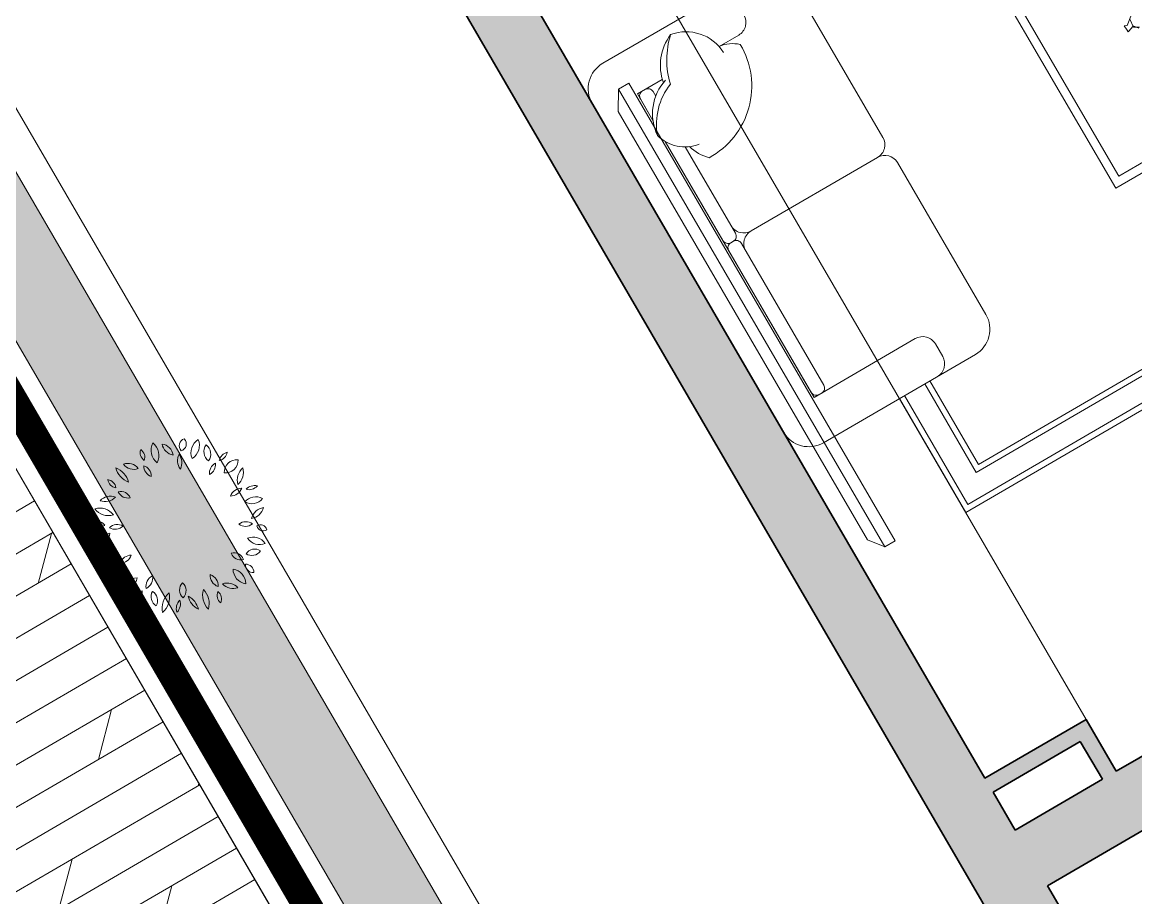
# Model space of a CAD drawing. Header units: millimetres. Extents: x 567980 to 569372, y 2065777 to 2066674.
# Drawn here: x 568807.312 to 568811.116, y 2066260.017 to 2066263.009 of the extents above; entities that cross this region are included whole.
import ezdxf

# ---------------------------------------------------------------- set-up
doc = ezdxf.new("R2010")
doc.units = ezdxf.units.MM
doc.linetypes.add('CENTER', pattern=[3, 1.5, -0.5, 0.5, -0.5])
doc.linetypes.add('HIDDEN', pattern=[0.75, 0.5, -0.25])
for name, color, linetype, lineweight in [('A-DIM', 251, 'Continuous', 15), ('A-HATCH', 251, 'Continuous', 5), ('A-TUONG', 255, 'Continuous', 35), ('boDnv', 54, 'Continuous', 25), ('E- RANH GIOI', 1, 'CENTER', 13), ('E- THAY', 9, 'Continuous', 20), ('E-Manh', 251, 'Continuous', 13), ('E-NoiThat', 32, 'Continuous', 9), ('i_Cay', 114, 'Continuous', 13), ('i_Hatch', 250, 'Continuous', 13), ('i_ThietBi', 32, 'Continuous', 13), ('LD-KHUAT', 33, 'HIDDEN', 9), ('LD-THAY', 9, 'Continuous', 13)]:
    doc.layers.add(name, color=color, linetype=linetype, lineweight=lineweight)
doc.layers.add('ChiaLo', color=128, linetype='CENTER')
doc.layers.add('loKBT', color=42, linetype='Continuous')

# ---------------------------------------------------------------- blocks, each defined once
blk = doc.blocks.new('NEN')
at = {"layer": 'ChiaLo', "ltscale": 5}
blk.add_lwpolyline([(126.3103, -138.3579), (106.1951, -103.7837)], dxfattribs=at)
at = {"layer": 'loKBT'}
for points in [[(116.9995, -97.4977), (106.1951, -103.7837), (116.2527, -121.0708), (127.0571, -114.7848)], [(106.1951, -103.7837), (98.5347, -108.2404), (96.4495, -115.2267), (103.1772, -128.6781), (116.2527, -121.0708)]]:
    blk.add_lwpolyline(points, close=True, dxfattribs=at)
blk = doc.blocks.new('MBT1 BT3')
at = {"layer": 'i_Hatch', "transparency": 33554687}
h = blk.add_hatch(dxfattribs=at)
h.set_pattern_fill('DOLMIT', color=256, scale=500)
h.set_pattern_definition([(0, (-123940173.1, 101888489.62), (0, 125), []), (45, (-123940173.1, 101888489.62), (-249.9999996, 249.9999996), [176.7766953, -353.5533906])])
h.paths.add_polyline_path([(7072559.9, 932566.5), (7074450.1, 932566.5), (7074450.1, 937675.8), (7072559.9, 937675.8)])
at = {"layer": 'E- RANH GIOI', "ltscale": 0.05, "const_width": 100}
blk.add_lwpolyline([(7087607.2, 947515.8), (7072449.9, 947515.8), (7072449.9, 927515.8), (7081342.3, 927515.8), (7086657.9, 932505.8)], close=True, dxfattribs=at)
at = {"layer": 'E- THAY'}
blk.add_line((7072559.9, 947405.8), (7072559.9, 927735.8), dxfattribs=at)
blk.add_lwpolyline([(7087607.2, 947515.8), (7072449.9, 947515.8), (7072449.9, 927515.8), (7081342.3, 927515.8), (7086657.9, 932505.8)], close=True, dxfattribs=at)
blk.add_lwpolyline([(7074450.8, 932566.5), (7072559.9, 932566.5), (7072559.9, 937675.8), (7074450.1, 937675.8), (7074450.1, 932401.5)], dxfattribs=at)
blk = doc.blocks.new('BT-02')
at = {"layer": 'loKBT'}
for points in [[(7630060.1, 979879), (7630060.1, 959879), (7614932.7, 959879), (7615882, 974889), (7621197.6, 979879), (7630060.1, 979879)], [(7642560.1, 959879), (7642560.1, 979879), (7630060.1, 979879), (7630060.1, 959879), (7642560.1, 959879)]]:
    blk.add_lwpolyline(points, dxfattribs=at)
for points in [[(7642560.1, 979879), (7630060.1, 979879), (7630060.1, 959879), (7642560.1, 959879)], [(7630060.1, 959879), (7642560.1, 959879), (7642560.1, 979879), (7630060.1, 979879)]]:
    blk.add_lwpolyline(points, close=True, dxfattribs=at)
blk = doc.blocks.new('tv')
at = {"layer": 'i_ThietBi'}
for points in [[(-124298533.7, 101887768.1), (-124300227.4, 101887768.1), (-124300277.4, 101887728.1), (-124298468.4, 101887728.1)], [(-124298468.4, 101887688.1), (-124300277.4, 101887688.1), (-124300277.4, 101887728.1), (-124298468.4, 101887728.1)]]:
    blk.add_lwpolyline(points, close=True, dxfattribs=at)
blk = doc.blocks.new('sf2')
at = {"layer": 'E-NoiThat'}
for p, q in [((-123894508.9, 101809394), (-123894508.9, 101808394)), ((-123894538.9, 101809364), (-123894538.9, 101808424)), ((-123894849, 101808875.6), (-123894822.9, 101808854.8)), ((-123894840.8, 101808868.6), (-123894837.6, 101808838.7)), ((-123894822.9, 101808854.8), (-123894813.1, 101808859.4)), ((-123894813.1, 101808859.4), (-123894814.8, 101808841)), ((-123894837.6, 101808838.7), (-123894855.5, 101808828.3)), ((-123894839.2, 101808843.3), (-123894852.2, 101808827.1)), ((-123894831.1, 101808839.8), (-123894839.2, 101808843.3)), ((-123894814.8, 101808834.1), (-123894831.1, 101808839.8)), ((-123894814.8, 101808841), (-123894814.8, 101808834.1)), ((-123894508.9, 101808394), (-123895508.9, 101808394)), ((-123894538.9, 101808424), (-123895478.9, 101808424)), ((-123893628.9, 101807814), (-123893628.9, 101808144)), ((-123893608.9, 101807794), (-123893608.9, 101808144)), ((-123893528.9, 101807714), (-123893528.9, 101808144)), ((-123893508.9, 101808144), (-123893508.9, 101807694)), ((-123893508.9, 101807694), (-123893508.9, 101808144)), ((-123896408.9, 101807794), (-123893608.9, 101807794)), ((-123896388.9, 101807814), (-123893628.9, 101807814)), ((-123896488.9, 101807714), (-123893528.9, 101807714)), ((-123896508.9, 101807694), (-123893508.9, 101807694))]:
    blk.add_line(p, q, dxfattribs=at)
for points in [[(-123893808.9, 101809644, 0.414214), (-123893908.9, 101809544), (-123893908.9, 101808944, 0.414214), (-123893858.9, 101808894, 0.404778), (-123893908.9, 101808844), (-123893908.9, 101808244, 0.414214), (-123893808.9, 101808144), (-123893208.9, 101808144, 0.414214), (-123893108.9, 101808244), (-123893108.9, 101809544, 0.414214), (-123893208.9, 101809644)], [(-123893258.9, 101808314), (-123893258.9, 101808874, 0.414214), (-123893278.9, 101808894), (-123893288.9, 101808894, 0.414214), (-123893308.9, 101808874), (-123893308.9, 101808314, 0.414214), (-123893288.9, 101808294), (-123893278.9, 101808294, 0.414214)]]:
    blk.add_lwpolyline(points, format="xyb", close=True, dxfattribs=at)
for points in [[(-123893581.4, 101809494), (-123893658.9, 101809494, -0.414214), (-123893708.9, 101809544), (-123893708.9, 101809594, -0.414214), (-123893658.9, 101809644)], [(-123893584.4, 101809468.9, -0.356772), (-123893458.4, 101809612.2, -0.249542), (-123893354.5, 101809482.4, 9.61688)], [(-123893458.4, 101809612.2, -0.14773), (-123893372.5, 101809466, -0.213343), (-123893246.4, 101809337.1, -0.178662)], [(-123893581.4, 101809494.1, 0.165541), (-123893647.4, 101809463.2, 0.425989), (-123893361, 101809182.4, 0.121523), (-123893321.5, 101809249, -7.115464)], [(-123893365.6, 101809486.2, -0.306663), (-123893246.4, 101809337.1, -0.30633), (-123893355.3, 101809239.7, 0.872847)], [(-123893308.9, 101809455.8), (-123893308.9, 101809474, -0.414214), (-123893288.9, 101809494), (-123893278.9, 101809494, -0.414214), (-123893258.9, 101809474)], [(-123893258.9, 101809474), (-123893258.9, 101809388.8, -0.414214)], [(-123893258.9, 101809305.6), (-123893258.9, 101808294), (-123893658.9, 101808294, 0.414214), (-123893708.9, 101808244), (-123893708.9, 101808194, 0.414214), (-123893658.9, 101808144)], [(-123893258.9, 101809305.6), (-123893258.9, 101808294), (-123893658.9, 101808294, 0.414214), (-123893708.9, 101808244), (-123893708.9, 101808194, 0.414214), (-123893658.9, 101808144)], [(-123893258.9, 101809305.6), (-123893258.9, 101808914, -0.414214), (-123893278.9, 101808894), (-123893288.9, 101808894, -0.414214), (-123893308.9, 101808914), (-123893308.9, 101809255.3, -0.414214)], [(-123893358.9, 101808894, 0.414214), (-123893308.9, 101808944, -1)], [(-123893358.9, 101808894, -0.414214), (-123893308.9, 101808844, 1)]]:
    blk.add_lwpolyline(points, format="xyb", dxfattribs=at)
for points in [[(-123893357.1, 101809494), (-123893258.9, 101809494), (-123893258.9, 101809388.8)], [(-123893858.9, 101808894), (-123893358.9, 101808894)]]:
    blk.add_lwpolyline(points, dxfattribs=at)
blk = doc.blocks.new('TANG 1 BT1')
at = {"layer": 'A-HATCH'}
h = blk.add_hatch(color=256, dxfattribs=at)
h.dxf.hatch_style = 1
h.paths.add_polyline_path([(7158834.4, 839216.9), (7158834.4, 837891.9), (7159054.4, 837891.9), (7159054.4, 839436.9), (7153914.4, 839436.9), (7153914.4, 839216.9)])
h.paths.add_polyline_path([(7150554.4, 839436.9), (7150554.3, 838368.7), (7150774.3, 838368.7), (7150774.4, 839216.9), (7151514.4, 839216.9), (7151514.4, 839436.9)])
h.paths.add_polyline_path([(7150774.3, 836568.7), (7150554.3, 836568.7), (7150554.4, 835616.9), (7151104.3, 835616.9), (7151104.3, 835319.5), (7151324.3, 835319.5), (7151324.3, 835616.9), (7152824.3, 835616.9), (7152824.3, 833426.9), (7152714.3, 833426.9), (7152714.3, 833316.9), (7152934.3, 833316.9), (7152934.3, 835726.9), (7150774.4, 835726.9)])
h.paths.add_polyline_path([(7151324.3, 834519.5), (7151104.3, 834519.5), (7151104.3, 832826.9), (7151324.3, 832826.9), (7151324.3, 833316.9), (7151914.3, 833316.9), (7151914.3, 833426.9), (7151324.3, 833426.9)])
h.paths.add_polyline_path([(7158834.4, 835616.9), (7158834.4, 834616.9), (7159054.4, 834616.9), (7159054.4, 835946.9), (7159054.4, 837091.9), (7158834.4, 837091.9), (7158834.4, 836041.9), (7158234.4, 836041.9), (7158234.4, 835726.9), (7156074.4, 835726.9), (7156074.4, 835616.9)])
h.paths.add_polyline_path([(7158834.4, 835726.9), (7158289.4, 835726.9), (7158289.4, 835986.9), (7158834.4, 835986.9)], flags=16)
h.paths.add_polyline_path([(7158434.4, 831596.9), (7158434.4, 831391.9), (7158834.4, 831391.9), (7158834.4, 827616.9), (7158354.3, 827616.9), (7158354.3, 827396.9), (7159054.4, 827396.9), (7159054.4, 832816.9), (7158834.4, 832816.9), (7158834.4, 831816.9), (7156074.4, 831816.9), (7156074.4, 831596.9)])
h.paths.add_polyline_path([(7158834.4, 831596.9), (7158834.4, 831446.9), (7158489.4, 831446.9), (7158489.4, 831596.9)], flags=16)
h.paths.add_polyline_path([(7152934.3, 831706.9), (7152934.3, 831816.9), (7151324.3, 831816.9), (7151324.3, 831926.9), (7151104.3, 831926.9), (7151104.3, 831816.9), (7150554.4, 831816.9), (7150554.4, 830866.9), (7150774.4, 830866.9), (7150774.4, 831706.9)])
h.paths.add_polyline_path([(7150554.4, 828526.9), (7150774.4, 828526.9), (7150774.4, 830066.9), (7150554.4, 830066.9)])
h.paths.add_polyline_path([(7151704.4, 827396.9), (7152404.2, 827396.9), (7152404.2, 827616.9), (7150774.4, 827616.9), (7150774.4, 827726.9), (7150554.4, 827726.9), (7150554.4, 827616.9), (7150554.4, 827396.9), (7151404.4, 827396.9), (7151404.4, 827396.9)])
h.paths.add_polyline_path([(7154604.6, 827616.9), (7154604.6, 827396.9), (7155304.4, 827396.9), (7155304.4, 827396.9), (7155604.4, 827396.9), (7156654.4, 827396.9), (7156654.4, 827616.9)])
h.paths.add_polyline_path([(7150304.3, 831816.9), (7150304.3, 831196.9), (7150554.3, 831196.9), (7150554.3, 831306.9), (7150414.3, 831306.9), (7150414.3, 831706.9), (7150554.3, 831706.9), (7150554.3, 831816.9)])
h.paths.add_polyline_path([(7150304.3, 836228.5), (7150304.3, 835616.9), (7150554.3, 835616.9), (7150554.3, 835726.9), (7150414.3, 835726.9), (7150414.3, 836118.5), (7150554.4, 836118.5), (7150554.4, 836228.5)])
at = {"layer": 'A-TUONG'}
for p, q in [((7158834.4, 831816.9), (7158834.4, 832816.9)), ((7159054.4, 827396.9), (7159054.4, 832816.9)), ((7158834.4, 831816.9), (7156074.4, 831816.9)), ((7156074.4, 831596.9), (7158434.4, 831596.9)), ((7158434.4, 831596.9), (7158434.4, 831391.9)), ((7158489.4, 831596.9), (7158834.4, 831596.9)), ((7158489.4, 831596.9), (7158489.4, 831446.9)), ((7158489.4, 831596.9), (7158834.4, 831596.9)), ((7158834.4, 831446.9), (7158834.4, 831596.9)), ((7158489.4, 831446.9), (7158834.4, 831446.9)), ((7158434.4, 831391.9), (7158834.4, 831391.9)), ((7158834.4, 827616.9), (7158834.4, 831391.9))]:
    blk.add_line(p, q, dxfattribs=at)
at = {"layer": 'i_ThietBi'}
blk.add_lwpolyline([(7158834.4, 831391.9), (7158434.4, 831391.9), (7158434.3, 827616.9), (7158834.3, 827616.9)], close=True, dxfattribs=at)
at = {"layer": 'E- THAY', "xscale": -1, "rotation": 180}
blk.add_blockref('sf2', (131051943.3, 102638267.9), dxfattribs=at)
at = {"layer": 'LD-KHUAT', "rotation": 270}
blk.add_blockref('tv', (-94728996.2, -123469741), dxfattribs=at)
blk = doc.blocks.new('mb-cay40')
at = {"color": 0, "linetype": 'ByBlock'}
for centre, radius, start, end in [((-299.6, 710.3), 100.2, 149.47372, 231.75859), ((-447.9, 682.5), 100.2, 329.47372, 51.75859), ((-136.2, 736.9), 62.9, 125.40933, 202.71009), ((-230.7, 763.9), 62.9, 305.40933, 22.71009), ((16.3, 684.3), 136.5, 133.81169, 194.30773), ((-210.5, 749), 136.5, 313.81169, 14.30773), ((-426.9, 693.8), 54.1, 146.81507, 244.01934), ((-495.9, 674.7), 54.1, 326.81507, 64.01934), ((-230.7, 779.4), 98.1, 192.30595, 259.6849), ((-344.1, 662), 98.1, 12.30595, 79.6849), ((112.7, 711.3), 137.2, 163.46423, 212.79056), ((-134.2, 676.1), 137.2, 343.46423, 32.79056), ((138.4, 615.5), 80.6, 104.10036, 168.46502), ((39.7, 709.8), 80.6, 284.10036, 348.46502), ((-554.2, 555.7), 69.9, 25.45365, 116.6852), ((-522.5, 648.1), 69.9, 205.45365, 296.6852), ((-390.4, 597.1), 66.9, 168.8066, 257.6391), ((-470.3, 544.7), 66.9, 348.8066, 77.6391), ((-147.5, 637.8), 79.7, 145.52479, 220.83273), ((-273.4, 630.8), 79.7, 325.52479, 40.83273), ((48.9, 562.1), 68.8, 103.89139, 198.90395), ((-32.7, 606.6), 68.8, 283.89139, 18.90395), ((230.4, 506), 141.4, 100.3005, 160.44765), ((71.9, 692.4), 141.4, 280.3005, 340.44765), ((-541.5, 596.8), 98.1, 183.31893, 263.19037), ((-651.1, 493.7), 98.1, 3.31893, 83.19037), ((260, 521), 76.9, 122.58173, 207.17999), ((150.2, 550.6), 76.9, 302.58173, 27.17999), ((-653.7, 503), 44.2, 163.49335, 274.46973), ((-692.7, 471.4), 44.2, 343.49335, 94.46973), ((299.7, 426), 53.5, 59.98145, 155.66759), ((277.7, 494.4), 53.5, 239.98145, 335.66759), ((-680.1, 301.4), 101.7, 69.72014, 135.64891), ((-717.6, 467.9), 101.7, 249.72014, 315.64891), ((-620.4, 356.9), 75.8, 22.57231, 98.33354), ((-561.4, 461), 75.8, 202.57231, 278.33354), ((213.1, 368.7), 79.6, 86.02822, 161.36976), ((143.1, 473.5), 79.6, 266.02822, 341.36976), ((319.9, 283.6), 110.2, 64.73526, 140.57812), ((281.8, 453.3), 110.2, 244.73526, 320.57812), ((-743.4, 226), 96, 30.94824, 110.57839), ((-694.8, 365.2), 96, 210.94824, 290.57839), ((359.2, 242.1), 79.1, 90.25287, 173.52208), ((280.3, 330.1), 79.1, 270.25287, 353.52208), ((-766.5, 152.4), 75.6, 44.25765, 108.59266), ((-736.5, 276.8), 75.6, 224.25765, 288.59266), ((-637.6, 118.6), 83.9, 60.50948, 129.29199), ((-649.5, 256.6), 83.9, 240.50948, 309.29199), ((243, 141), 78, 58.87476, 131.21352), ((231.9, 266.5), 78, 238.87476, 311.21352), ((344, 142), 53.6, 28.19814, 112.19179), ((371, 217), 53.6, 208.19814, 292.19179), ((-787.2, 176.3), 110.8, 280.87616, 345.44791), ((-659.1, 39.6), 110.8, 100.87616, 165.44791), ((292.5, 25.2), 97.6, 29.1952, 106.7189), ((349.7, 166.4), 97.6, 209.1952, 286.7189), ((-689.6, -39.1), 87.4, 54.97446, 151.37923), ((-716.2, 74.2), 87.4, 234.97446, 331.37923), ((158.9, -75), 77.3, 28.80716, 103.91988), ((208.1, 37.3), 77.3, 208.80716, 283.91988), ((313.8, -58.6), 90.4, 71.37117, 141.75354), ((271.7, 82.9), 90.4, 251.37117, 321.75354), ((-674.8, -123.2), 70, 71.81925, 140.08176), ((-706.7, -11.8), 70, 251.81925, 320.08176), ((-551.5, -83), 75, 87.17243, 157.23647), ((-616.9, 20.9), 75, 267.17243, 337.23647), ((243.5, -118.1), 50.7, 359.25572, 87.62866), ((296.2, -68.1), 50.7, 179.25572, 267.62866), ((-557.2, -163.3), 78, 113.47529, 203.45596), ((-659.8, -122.8), 78, 293.47529, 23.45596), ((-341.9, -220.9), 95.9, 122.88731, 186.72533), ((-489.2, -151.6), 95.9, 302.88731, 6.72533), ((69.9, -150.8), 70.3, 173.64998, 254.65145), ((-18.6, -210.9), 70.3, 353.64998, 74.65145), ((132.9, -213), 116.1, 6.54869, 76.89113), ((274.6, -86.6), 116.1, 186.54869, 256.89113), ((-604.8, -147.2), 106.6, 271.63276, 352.02679), ((-496.2, -268.5), 106.6, 91.63276, 172.02679), ((-132.5, -236.1), 75.4, 148.78766, 221.59771), ((-253.3, -247.1), 75.4, 328.78766, 41.59771), ((113.4, -289.9), 96.7, 38.69621, 106.24154), ((161.8, -136.6), 96.7, 218.69621, 286.24154), ((-472.9, -293.5), 49.3, 76.54191, 193.47743), ((-509.3, -257.1), 49.3, 256.54191, 13.47743), ((-314.3, -280.8), 91.1, 159.11699, 230.36062), ((-457.4, -318.4), 91.1, 339.11699, 50.36062), ((-220.2, -348.5), 108.7, 122.11699, 201.72753), ((-378.9, -296.7), 108.7, 302.11699, 21.72753), ((-159.8, -372.2), 84.6, 5.31956, 80.41897), ((-61.5, -281), 84.6, 185.31956, 260.41897), ((99.9, -278), 148, 165.20711, 218.32175), ((-159.3, -332), 148, 345.20711, 38.32175), ((110.4, -276.4), 64.3, 156.77542, 231.28797), ((11, -301.2), 64.3, 336.77542, 51.28797), ((-170.5, -363.9), 62.5, 129.74751, 206.0709), ((-266.7, -343.3), 62.5, 309.74751, 26.0709)]:
    blk.add_arc(centre, radius, start, end, dxfattribs=at)
blk = doc.blocks.new('SAN VUON BT A-BT1')
at = {"layer": 'i_Hatch', "true_color": 0x46cb3a, "transparency": 33554687}
h = blk.add_hatch(dxfattribs=at)
h.set_pattern_fill('CROSS', color=95, scale=300, double=1)
h.set_pattern_definition([(0, (2832.47, -202892.13), (75, 75), [37.5, -112.5]), (90, (2851.22, -202910.88), (-75, 75), [37.5, -112.5])])
h.paths.add_polyline_path([(7163776.9, 841296.9), (7151496.9, 841296.9), (7151496.9, 841006.9), (7163486.9, 841006.9), (7163486.9, 821856.9), (7163776.9, 821856.9)])
h.paths.add_polyline_path([(7158157.3, 822152.4), (7151786.9, 822152.4), (7151786.9, 839436.9), (7151496.9, 839436.9), (7151496.9, 821856.9), (7151496.9, 821516.9), (7158157.3, 821516.9)])
at = {"layer": 'A-DIM'}
blk.add_lwpolyline([(7153386.8, 839436.9), (7161886.9, 839436.9), (7161886.9, 827396.9), (7158436.8, 827396.9), (7158437.8, 826196.9), (7158587.8, 826196.9), (7158587.8, 825596.9), (7154087.9, 825596.9), (7154086.9, 826196.9), (7154236.9, 826196.9), (7154236.8, 827396.9), (7153386.8, 827396.9), (7153386.9, 831196.9), (7153136.8, 831196.9), (7153136.8, 831816.9), (7153336.8, 831816.9), (7153336.8, 835616.9), (7153136.8, 835616.9), (7153136.8, 836228.5), (7153386.9, 836228.5), (7153386.9, 839436.9)], dxfattribs=at)
at = {"layer": 'E- RANH GIOI', "ltscale": 0.1, "const_width": 100}
blk.add_lwpolyline([(7151386.9, 821436.9), (7163886.9, 821436.9), (7163886.9, 841436.9), (7151386.9, 841436.9)], close=True, dxfattribs=at)
at = {"layer": 'E- THAY'}
blk.add_lwpolyline([(7153496.9, 839436.9), (7161886.9, 839436.9), (7161886.9, 827396.9)], dxfattribs=at)
at = {"layer": 'E-Manh'}
for p, q in [((7163486.9, 821886.9), (7163486.9, 841036.9)), ((7163376.9, 821886.9), (7163376.9, 840926.9))]:
    blk.add_line(p, q, dxfattribs=at)
blk.add_lwpolyline([(7163776.9, 821886.9), (7163776.9, 841326.9)], dxfattribs=at)
at = {"layer": 'i_Cay', "xscale": 0.5, "yscale": 0.5, "zscale": 0.5}
for p in [(7163750.9, 831002.8), (7163708.3, 829166.8)]:
    blk.add_blockref('mb-cay40', p, dxfattribs=at)
blk = doc.blocks.new('MBT1 BT1')
at = {"layer": 'E- RANH GIOI', "ltscale": 0.1, "const_width": 100}
blk.add_lwpolyline([(7075416.3, 1014867.5), (7087916.3, 1014867.5), (7087916.3, 1034867.5), (7075416.3, 1034867.5)], close=True, dxfattribs=at)
at = {"layer": 'E- THAY'}
blk.add_blockref('SAN VUON BT A-BT1', (-75970.5, 193430.5), dxfattribs=at)
blk.add_blockref('TANG 1 BT1', (-73138, 193430.5), dxfattribs=at)

msp = doc.modelspace()

# ---------------------------------------------------------------- block references
at = {"layer": 'boDnv'}
msp.add_blockref('NEN', (568697.4807, 2066371.6973), dxfattribs=at)

# ---------------------------------------------------------------- next in the draw order: block references
at = {"layer": 'LD-THAY', "xscale": 0.0009980326083971122, "yscale": 0.0009980326083971122, "zscale": 0.0009980326083971122, "rotation": 210.1906985406665}
msp.add_blockref('MBT1 BT3', (574439.2755, 2070617.6005, -0.0003), dxfattribs=at)

# ---------------------------------------------------------------- next in the draw order: block references
at = {"layer": 'loKBT', "xscale": 0.001000000000001394, "yscale": 0.001000000000001394, "zscale": 0.001000000000001394, "rotation": 30.1906983248881}
msp.add_blockref('BT-02', (562701.3455, 2061583.9472, -0.0003), dxfattribs=at)

# ---------------------------------------------------------------- next in the draw order: block references
at = {"layer": 'LD-THAY', "xscale": 0.001000000000001394, "yscale": 0.001000000000001394, "zscale": 0.001000000000001394, "rotation": 210.1906985033857}
msp.add_blockref('MBT1 BT1', (574419.8061, 2070709.4897, -0.0003), dxfattribs=at)

# ---------------------------------------------------------------- next in the draw order: block references
at = {"layer": 'LD-THAY', "xscale": 0.0009980326083971122, "yscale": 0.0009980326083971122, "zscale": 0.0009980326083971122, "rotation": 210.1906985406665}
msp.add_blockref('MBT1 BT3', (574439.2755, 2070617.6005, -0.0003), dxfattribs=at)

# ---------------------------------------------------------------- next in the draw order: block references
at = {"layer": 'loKBT', "xscale": 0.001000000000001394, "yscale": 0.001000000000001394, "zscale": 0.001000000000001394, "rotation": 30.1906983248881}
msp.add_blockref('BT-02', (562701.3455, 2061583.9472, -0.0003), dxfattribs=at)

# ---------------------------------------------------------------- next in the draw order: block references
at = {"layer": 'LD-THAY', "xscale": 0.001000000000001394, "yscale": 0.001000000000001394, "zscale": 0.001000000000001394, "rotation": 210.1906985033857}
msp.add_blockref('MBT1 BT1', (574419.8061, 2070709.4897, -0.0003), dxfattribs=at)

doc.saveas('drawing.dxf')
